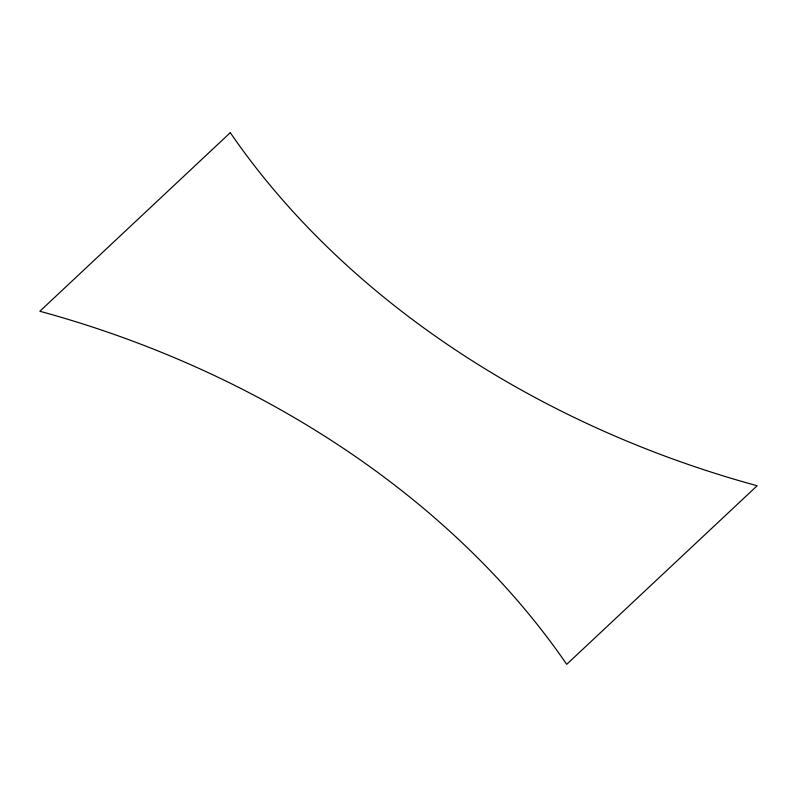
<?xml version="1.0" encoding="UTF-8"?>
<svg xmlns="http://www.w3.org/2000/svg" width="797" height="797" viewBox="0 0 797 797"><rect width="100%" height="100%" fill="white"/><g stroke="black" fill="none" stroke-linecap="round" stroke-linejoin="round"><path stroke-width="1.2" d="M230.283 132.671L39.85 311.258A798.056 590.268 15.2 0 1 566.717 664.329L757.15 485.742A798.056 590.268 15.2 0 1 230.283 132.671"/></g></svg>
